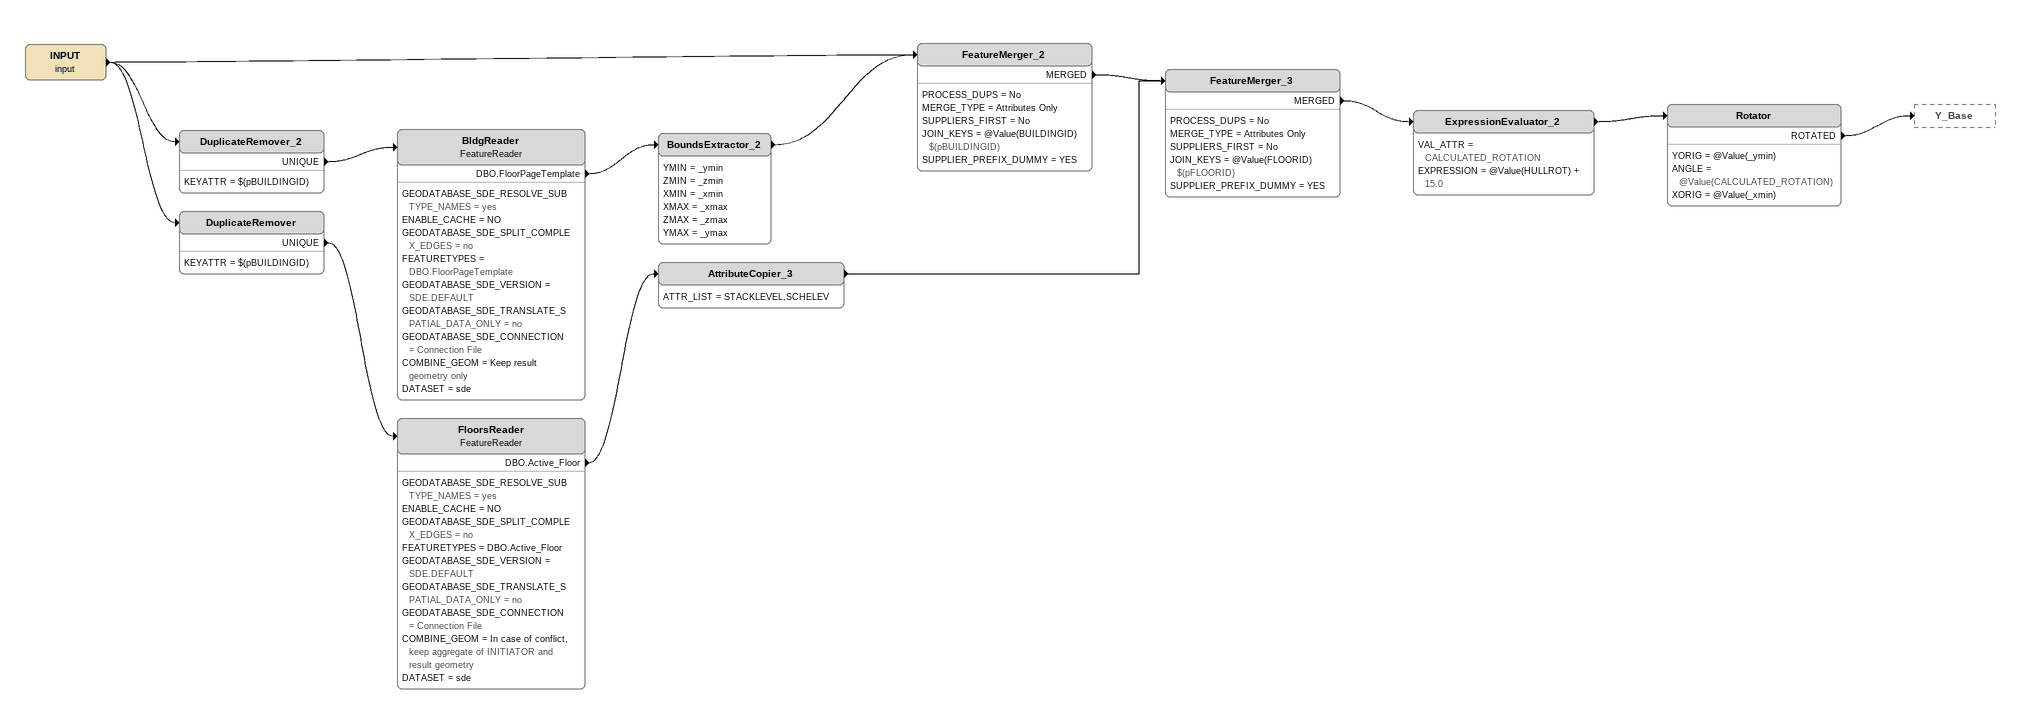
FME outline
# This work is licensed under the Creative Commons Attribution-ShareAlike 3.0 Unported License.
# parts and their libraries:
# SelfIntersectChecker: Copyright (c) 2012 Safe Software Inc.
INPUT (input)
    -> DuplicateRemover
    -> FeatureMerger_2
    -> DuplicateRemover_2
DuplicateRemover_2
    KEYATTR = $(pBUILDINGID)
    UNIQUE -> BldgReader
BldgReader: FeatureReader
    GEODATABASE_SDE_RESOLVE_SUBTYPE_NAMES = yes
    ENABLE_CACHE = NO
    GEODATABASE_SDE_SPLIT_COMPLEX_EDGES = no
    FEATURETYPES = DBO.FloorPageTemplate
    GEODATABASE_SDE_VERSION = SDE.DEFAULT
    GEODATABASE_SDE_TRANSLATE_SPATIAL_DATA_ONLY = no
    GEODATABASE_SDE_CONNECTION = Connection File
    COMBINE_GEOM = Keep result geometry only
    DATASET = sde
    DBO.FloorPageTemplate -> BoundsExtractor_2
BoundsExtractor_2
    YMIN = _ymin
    ZMIN = _zmin
    XMIN = _xmin
    XMAX = _xmax
    ZMAX = _zmax
    YMAX = _ymax
    -> FeatureMerger_2
FeatureMerger_2
    PROCESS_DUPS = No
    MERGE_TYPE = Attributes Only
    SUPPLIERS_FIRST = No
    JOIN_KEYS = @Value(BUILDINGID) $(pBUILDINGID)
    SUPPLIER_PREFIX_DUMMY = YES
    MERGED -> FeatureMerger_3
DuplicateRemover
    KEYATTR = $(pBUILDINGID)
    UNIQUE -> FloorsReader
FloorsReader: FeatureReader
    GEODATABASE_SDE_RESOLVE_SUBTYPE_NAMES = yes
    ENABLE_CACHE = NO
    GEODATABASE_SDE_SPLIT_COMPLEX_EDGES = no
    FEATURETYPES = DBO.Active_Floor
    GEODATABASE_SDE_VERSION = SDE.DEFAULT
    GEODATABASE_SDE_TRANSLATE_SPATIAL_DATA_ONLY = no
    GEODATABASE_SDE_CONNECTION = Connection File
    COMBINE_GEOM = In case of conflict, keep aggregate of INITIATOR and result geometry
    DATASET = sde
    DBO.Active_Floor -> AttributeCopier_3
AttributeCopier_3
    ATTR_LIST = STACKLEVEL,SCHELEV
    -> FeatureMerger_3
FeatureMerger_3
    PROCESS_DUPS = No
    MERGE_TYPE = Attributes Only
    SUPPLIERS_FIRST = No
    JOIN_KEYS = @Value(FLOORID) $(pFLOORID)
    SUPPLIER_PREFIX_DUMMY = YES
    MERGED -> ExpressionEvaluator_2
ExpressionEvaluator_2
    VAL_ATTR = CALCULATED_ROTATION
    EXPRESSION = @Value(HULLROT) + 15.0
    -> Rotator
Rotator
    YORIG = @Value(_ymin)
    ANGLE = @Value(CALCULATED_ROTATION)
    XORIG = @Value(_xmin)
    ROTATED -> Y_Base
